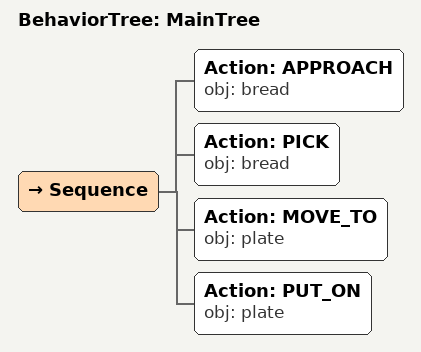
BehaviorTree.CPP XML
<root main_tree_to_execute="MainTree">
  <BehaviorTree ID="MainTree">
    <Sequence>
      <!-- Approach bread -->
      <Action ID="APPROACH" obj="bread" />
      <!-- Pick bread -->
      <Action ID="PICK" obj="bread" />
      <!-- Move to plate -->
      <Action ID="MOVE_TO" obj="plate" />
      <!-- Put on plate -->
      <Action ID="PUT_ON" obj="plate" />
    </Sequence>
  </BehaviorTree>
</root>
